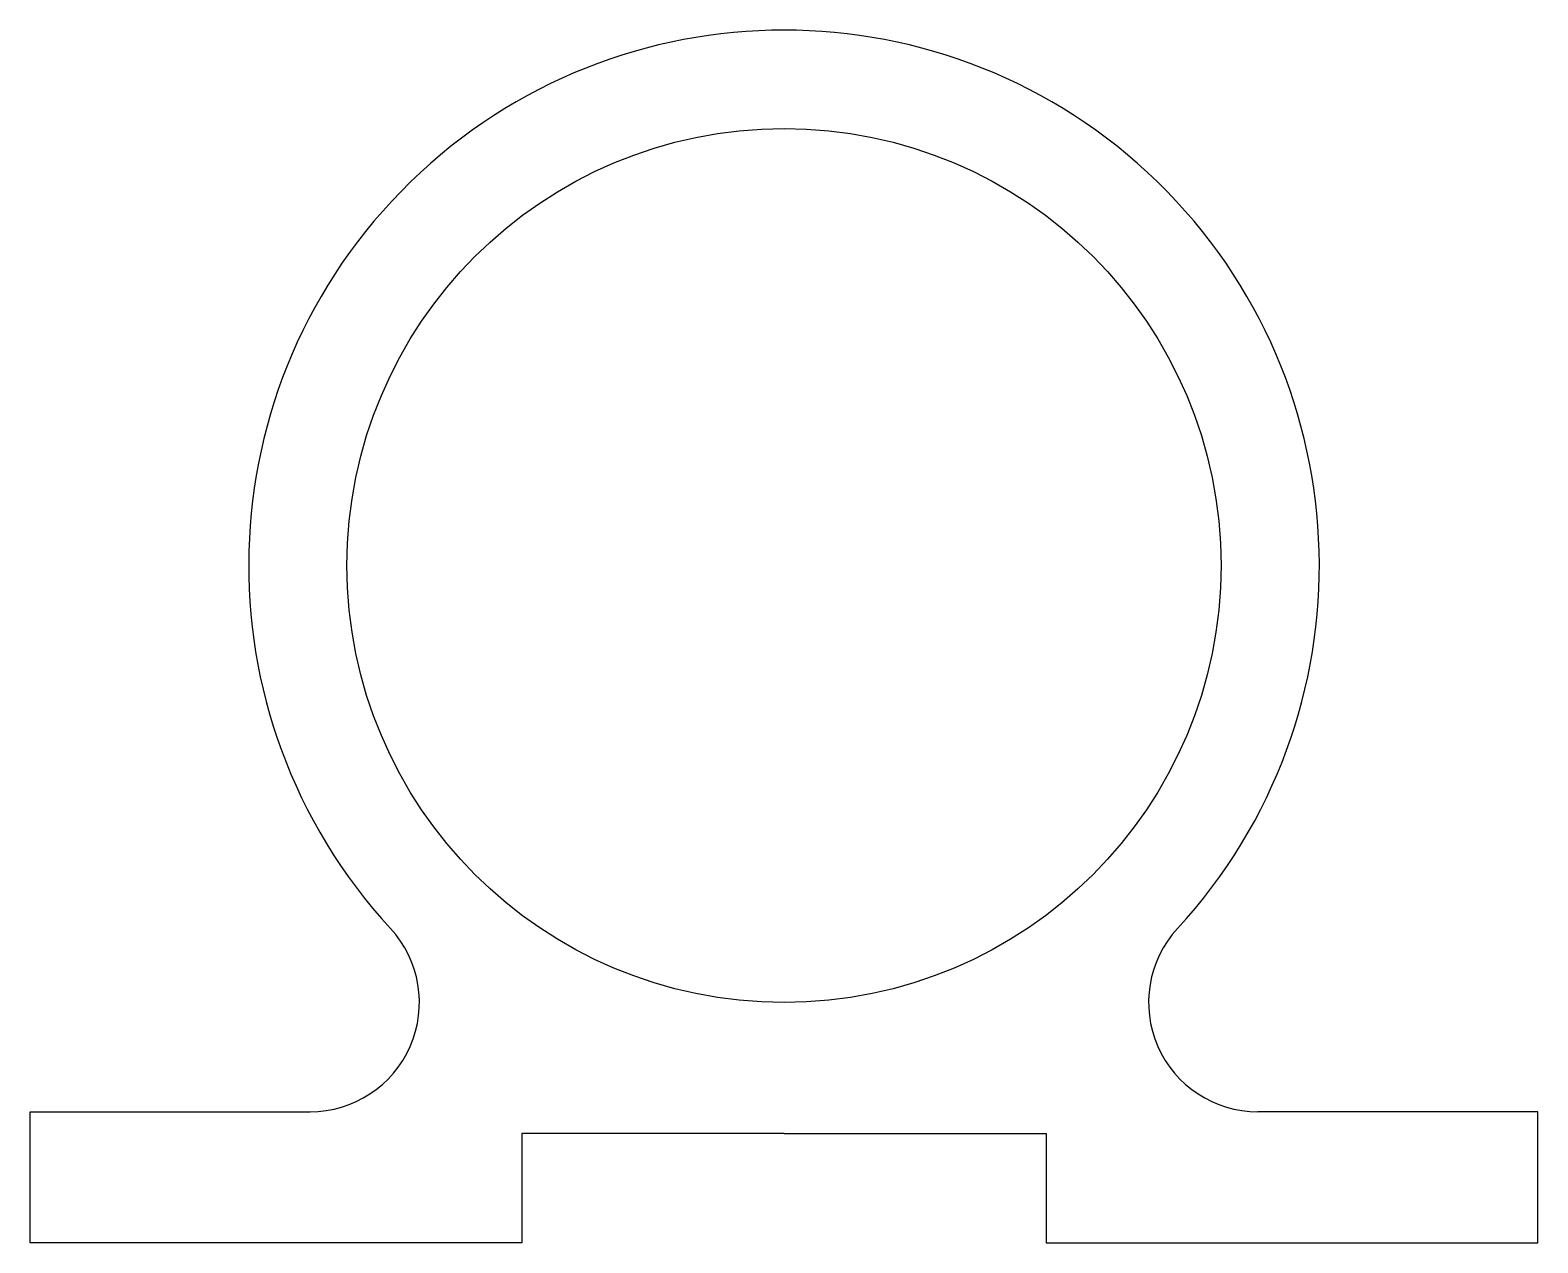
# Model space of a CAD drawing. Header units: millimetres. Extents: x 2401.5 to 2470.5, y 1737.2 to 1792.7.
import ezdxf

# ---------------------------------------------------------------- set-up
doc = ezdxf.new("R2010")
doc.units = ezdxf.units.MM

msp = doc.modelspace()

# ---------------------------------------------------------------- linework, layer by layer
for p, q in [((2401.486, 1737.161), (2401.486, 1743.161)), ((2401.486, 1743.161), (2414.3, 1743.161)), ((2470.486, 1743.161), (2457.671, 1743.161)), ((2470.486, 1737.161), (2470.486, 1743.161)), ((2435.986, 1742.161), (2423.986, 1742.161)), ((2423.986, 1742.161), (2423.986, 1737.161)), ((2435.986, 1742.161), (2447.986, 1742.161)), ((2447.986, 1742.161), (2447.986, 1737.161)), ((2423.986, 1737.161), (2401.486, 1737.161)), ((2447.986, 1737.161), (2470.486, 1737.161))]:
    msp.add_line(p, q)
msp.add_circle((2435.986, 1768.161), 20)
for centre, radius, start, end in [((2435.986, 1768.161), 24.5, 317.31509, 222.68491), ((2414.3, 1748.161), 5, 270, 42.68491), ((2457.671, 1748.161), 5, 137.31509, 270)]:
    msp.add_arc(centre, radius, start, end)

doc.saveas('drawing.dxf')
